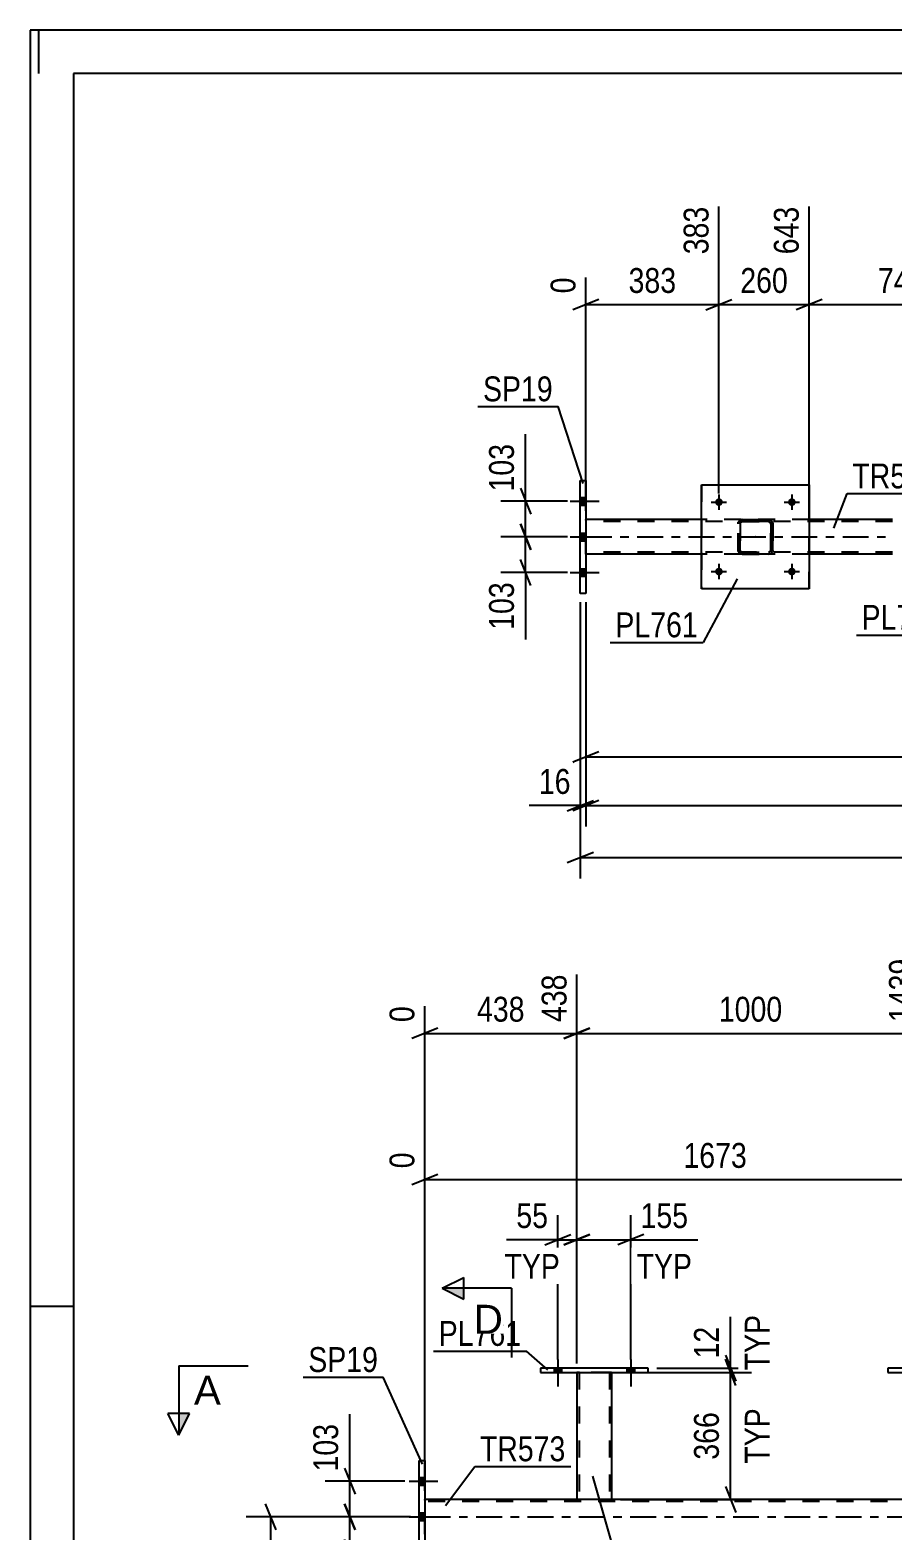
# Model space of a CAD drawing. Header units: millimetres. Extents: x 0 to 841, y 0 to 594.
# Drawn here: x 0 to 99.4, y 421.1 to 594 of the extents above; entities that cross this region are included whole.
import ezdxf

# ---------------------------------------------------------------- set-up
doc = ezdxf.new("R2010")
doc.units = ezdxf.units.MM
doc.linetypes.add('DXK_LINE_DOT2', pattern=[3.9198, 1.9599, -1.9599])
doc.linetypes.add('DXK_LINE_DOT3', pattern=[5.9187, 2.979, -0.9799, 0.9799, -0.9799])
doc.styles.add('Arial', font='ARIAL.TTF', dxfattribs={"height": 0.2})
doc.styles.add('Arial Narrow', font='ARIALN.TTF', dxfattribs={"height": 0.2})

# ---------------------------------------------------------------- blocks, each defined once
blk = doc.blocks.new('Unknown-122570569-1133')
at = {"color": 5, "linetype": 'Continuous'}
for p, q in [((841, 594), (0, 594)), ((0, 594), (0, 0)), ((1, 589), (1, 594)), ((836, 589), (5, 589)), ((5, 589), (5, 5)), ((5, 447), (0, 447))]:
    blk.add_line(p, q, dxfattribs=at)
blk = doc.blocks.new('Part-122570569-3912 - 3910')
at = {"color": 7, "linetype": 'DXK_LINE_DOT2'}
for p, q in [((81.57, 537.14), (81.6, 537.33)), ((81.61, 537.33), (81.57, 537.14)), ((81.57, 534.1), (81.57, 537.14)), ((81.57, 537.14), (81.57, 537.14)), ((81.57, 534.1), (81.57, 537.14)), ((81.81, 537.14), (81.83, 537.24)), ((81.82, 537.24), (81.81, 537.14)), ((81.81, 534.1), (81.81, 537.14)), ((81.81, 537.14), (81.81, 537.14)), ((81.81, 537.14), (81.81, 534.1)), ((81.88, 537.31), (81.82, 537.24)), ((81.83, 537.24), (81.88, 537.31)), ((81.86, 537.59), (82.05, 537.62)), ((82.05, 537.62), (81.87, 537.59)), ((81.88, 537.31), (81.96, 537.37)), ((81.95, 537.37), (81.88, 537.31)), ((82.05, 537.38), (81.95, 537.37)), ((81.96, 537.37), (82.05, 537.38)), ((82.05, 537.62), (85.09, 537.62)), ((82.05, 537.62), (82.05, 537.62)), ((82.05, 537.62), (85.09, 537.62)), ((82.05, 537.38), (85.09, 537.38)), ((82.05, 537.38), (82.05, 537.38)), ((85.09, 537.38), (82.05, 537.38)), ((85.09, 537.62), (85.09, 537.62)), ((85.09, 537.62), (85.27, 537.59)), ((85.27, 537.59), (85.09, 537.62)), ((85.09, 537.38), (85.09, 537.38)), ((85.09, 537.38), (85.18, 537.37)), ((85.18, 537.37), (85.09, 537.38)), ((85.18, 537.37), (85.18, 537.37)), ((85.18, 537.37), (85.26, 537.31)), ((85.26, 537.31), (85.18, 537.37)), ((85.26, 537.31), (85.31, 537.24)), ((85.31, 537.24), (85.26, 537.31)), ((85.31, 537.24), (85.33, 537.14)), ((85.33, 537.14), (85.31, 537.24)), ((85.33, 534.1), (85.33, 537.14)), ((85.33, 537.14), (85.33, 537.14)), ((85.33, 537.14), (85.33, 534.1)), ((85.53, 537.33), (85.57, 537.14)), ((85.57, 537.14), (85.53, 537.33)), ((85.57, 534.1), (85.57, 537.14)), ((85.57, 537.14), (85.57, 537.14)), ((85.57, 537.14), (85.57, 534.1)), ((81.57, 534.1), (81.57, 534.1)), ((81.6, 533.92), (81.57, 534.1)), ((81.57, 534.1), (81.61, 533.92)), ((81.81, 534.1), (81.81, 534.1)), ((81.83, 534.01), (81.81, 534.1)), ((81.81, 534.1), (81.82, 534.01)), ((81.82, 534.01), (81.88, 533.93)), ((81.88, 533.93), (81.83, 534.01)), ((81.86, 533.66), (81.87, 533.66)), ((82.05, 533.62), (81.86, 533.66)), ((81.87, 533.66), (82.05, 533.62)), ((81.96, 533.88), (81.88, 533.93)), ((81.88, 533.93), (81.95, 533.88)), ((81.95, 533.88), (82.05, 533.86)), ((82.05, 533.86), (81.96, 533.88)), ((82.05, 533.86), (85.09, 533.86)), ((82.05, 533.86), (82.05, 533.86)), ((82.05, 533.86), (85.09, 533.86)), ((82.05, 533.62), (85.09, 533.62)), ((82.05, 533.62), (82.05, 533.62)), ((82.05, 533.62), (85.09, 533.62)), ((85.18, 533.88), (85.09, 533.86)), ((85.09, 533.86), (85.18, 533.88)), ((85.09, 533.86), (85.09, 533.86)), ((85.27, 533.66), (85.09, 533.62)), ((85.09, 533.62), (85.27, 533.66)), ((85.09, 533.62), (85.09, 533.62)), ((85.26, 533.93), (85.18, 533.88)), ((85.18, 533.88), (85.26, 533.93)), ((85.31, 534.01), (85.26, 533.93)), ((85.26, 533.93), (85.31, 534.01)), ((85.33, 534.1), (85.31, 534.01)), ((85.31, 534.01), (85.33, 534.1)), ((85.33, 534.1), (85.33, 534.1)), ((85.57, 534.1), (85.53, 533.92)), ((85.53, 533.92), (85.57, 534.1)), ((85.57, 534.1), (85.57, 534.1))]:
    blk.add_line(p, q, dxfattribs=at)
at = {"color": 7, "linetype": 'DXK_LINE_DOT3'}
blk.add_line((83.57, 535.62), (83.56, 535.63), dxfattribs=at)
at = {"color": 7, "linetype": 'DXK_LINE_DOT2'}
for centre, start, end in [((82.05, 537.14), 112.5, 157.5), ((82.05, 537.14), 112.5, 157.5), ((85.09, 537.14), 22.5, 67.5), ((85.09, 537.14), 22.5, 67.5), ((82.05, 534.1), 202.5, 247.5), ((82.05, 534.1), 202.5, 247.5), ((85.09, 534.1), 292.5, 337.5), ((85.09, 534.1), 292.5, 337.5)]:
    blk.add_arc(centre, 0.48, start, end, dxfattribs=at)
blk = doc.blocks.new('Part-122570569-4019 - 3910')
at = {"color": 2, "linetype": 'Continuous'}
for p, q in [((77.37, 529.62), (77.37, 541.62)), ((77.37, 541.62), (77.37, 541.62)), ((77.37, 541.62), (89.77, 541.62)), ((89.77, 541.62), (89.77, 529.62)), ((77.37, 529.62), (77.37, 529.62)), ((89.77, 529.62), (77.37, 529.62))]:
    blk.add_line(p, q, dxfattribs=at)
at = {"color": 7, "linetype": 'DXK_LINE_DOT2'}
for p, q in [((77.37, 541.62), (77.37, 529.62)), ((77.37, 541.62), (77.37, 541.62)), ((89.77, 529.62), (89.77, 541.62)), ((77.37, 529.62), (77.37, 529.62))]:
    blk.add_line(p, q, dxfattribs=at)
blk = doc.blocks.new('Bolt-122570569-4092 - 3910')
at = {"linetype": 'Continuous'}
for points in [[(78.93, 539.62), (78.94, 539.72), (78.97, 539.8), (79.01, 539.88), (79.08, 539.95), (79.15, 540.01), (79.23, 540.04), (79.32, 540.06), (79.42, 540.06), (79.51, 540.04), (79.59, 540.01), (79.67, 539.95), (79.73, 539.88), (79.77, 539.8), (79.8, 539.72), (79.81, 539.62), (79.8, 539.53), (79.77, 539.45), (79.73, 539.37), (79.67, 539.3), (79.59, 539.24), (79.51, 539.21), (79.42, 539.19), (79.32, 539.19), (79.23, 539.21), (79.15, 539.24), (79.08, 539.3), (79.01, 539.37), (78.97, 539.45), (78.94, 539.53)], [(87.33, 539.62), (87.34, 539.72), (87.37, 539.8), (87.41, 539.88), (87.48, 539.95), (87.55, 540.01), (87.63, 540.04), (87.72, 540.06), (87.82, 540.06), (87.91, 540.04), (87.99, 540.01), (88.07, 539.95), (88.13, 539.88), (88.17, 539.8), (88.2, 539.72), (88.21, 539.62), (88.2, 539.53), (88.17, 539.45), (88.13, 539.37), (88.07, 539.3), (87.99, 539.24), (87.91, 539.21), (87.82, 539.19), (87.72, 539.19), (87.63, 539.21), (87.55, 539.24), (87.48, 539.3), (87.41, 539.37), (87.37, 539.45), (87.34, 539.53)]]:
    blk.add_hatch(color=1, dxfattribs=at).paths.add_polyline_path(points)
at = {"color": 1, "linetype": 'Continuous'}
for p, q in [((78.49, 539.62), (80.25, 539.62)), ((79.37, 540.5), (79.37, 538.74)), ((86.89, 539.62), (88.65, 539.62)), ((87.77, 540.5), (87.77, 538.74))]:
    blk.add_line(p, q, dxfattribs=at)
blk = doc.blocks.new('Bolt-122570569-4093 - 3910')
at = {"linetype": 'Continuous'}
for points in [[(78.93, 531.62), (78.94, 531.72), (78.97, 531.8), (79.01, 531.88), (79.08, 531.95), (79.15, 532.01), (79.23, 532.04), (79.32, 532.06), (79.42, 532.06), (79.51, 532.04), (79.59, 532.01), (79.67, 531.95), (79.73, 531.88), (79.77, 531.8), (79.8, 531.72), (79.81, 531.62), (79.8, 531.53), (79.77, 531.45), (79.73, 531.37), (79.67, 531.3), (79.59, 531.24), (79.51, 531.21), (79.42, 531.19), (79.32, 531.19), (79.23, 531.21), (79.15, 531.24), (79.08, 531.3), (79.01, 531.37), (78.97, 531.45), (78.94, 531.53)], [(87.33, 531.62), (87.34, 531.72), (87.37, 531.8), (87.41, 531.88), (87.48, 531.95), (87.55, 532.01), (87.63, 532.04), (87.72, 532.06), (87.82, 532.06), (87.91, 532.04), (87.99, 532.01), (88.07, 531.95), (88.13, 531.88), (88.17, 531.8), (88.2, 531.72), (88.21, 531.62), (88.2, 531.53), (88.17, 531.45), (88.13, 531.37), (88.07, 531.3), (87.99, 531.24), (87.91, 531.21), (87.82, 531.19), (87.72, 531.19), (87.63, 531.21), (87.55, 531.24), (87.48, 531.3), (87.41, 531.37), (87.37, 531.45), (87.34, 531.53)]]:
    blk.add_hatch(color=1, dxfattribs=at).paths.add_polyline_path(points)
at = {"color": 1, "linetype": 'Continuous'}
for p, q in [((79.37, 532.5), (79.37, 530.74)), ((87.77, 532.5), (87.77, 530.74)), ((78.49, 531.62), (80.25, 531.62)), ((86.89, 531.62), (88.65, 531.62))]:
    blk.add_line(p, q, dxfattribs=at)
blk = doc.blocks.new('Bolt-122570569-4120 - 3910')
at = {"linetype": 'Continuous'}
for points in [[(64.04, 539.28), (64.04, 540.16), (63.4, 540.16), (63.4, 539.28)], [(64.04, 539.28), (64.04, 540.16), (63.4, 540.16), (63.4, 539.28)], [(64.04, 539.28), (64.04, 540.16), (63.4, 540.16), (63.4, 539.28)], [(64.04, 535.18), (64.04, 536.06), (63.4, 536.06), (63.4, 535.18)], [(64.04, 535.18), (64.04, 536.06), (63.4, 536.06), (63.4, 535.18)], [(64.04, 531.08), (64.04, 531.96), (63.4, 531.96), (63.4, 531.08)], [(64.04, 531.08), (64.04, 531.96), (63.4, 531.96), (63.4, 531.08)], [(64.04, 531.08), (64.04, 531.96), (63.4, 531.96), (63.4, 531.08)]]:
    blk.add_hatch(color=1, dxfattribs=at).paths.add_polyline_path(points)
at = {"color": 1, "linetype": 'Continuous'}
for p, q in [((62.24, 539.72), (65.56, 539.72)), ((62.24, 539.72), (65.56, 539.72)), ((62.24, 539.72), (65.56, 539.72)), ((63.4, 540.16), (64.04, 540.16)), ((63.4, 540.16), (64.04, 540.16)), ((63.4, 540.16), (64.04, 540.16)), ((63.4, 539.28), (64.04, 539.28)), ((63.4, 539.28), (64.04, 539.28)), ((63.4, 539.28), (64.04, 539.28)), ((63.4, 536.06), (64.04, 536.06)), ((63.4, 536.06), (64.04, 536.06)), ((62.24, 535.62), (65.56, 535.62)), ((62.24, 535.62), (65.56, 535.62)), ((63.4, 535.18), (64.04, 535.18)), ((63.4, 535.18), (64.04, 535.18)), ((62.24, 531.52), (65.56, 531.52)), ((62.24, 531.52), (65.56, 531.52)), ((62.24, 531.52), (65.56, 531.52)), ((63.4, 531.96), (64.04, 531.96)), ((63.4, 531.96), (64.04, 531.96)), ((63.4, 531.96), (64.04, 531.96)), ((63.4, 531.08), (64.04, 531.08)), ((63.4, 531.08), (64.04, 531.08)), ((63.4, 531.08), (64.04, 531.08))]:
    blk.add_line(p, q, dxfattribs=at)
blk = doc.blocks.new('Part-122570569-4149 - 3910')
at = {"color": 2, "linetype": 'Continuous'}
for p, q in [((63.4, 542.12), (64.04, 542.12)), ((63.4, 529.12), (63.4, 542.12)), ((64.04, 542.12), (64.04, 529.12)), ((64.04, 529.12), (63.4, 529.12))]:
    blk.add_line(p, q, dxfattribs=at)
blk = doc.blocks.new('Part-122570569-4181 - 3910')
at = {"color": 2, "linetype": 'Continuous'}
for p, q in [((77.37, 537.62), (64.04, 537.62)), ((99.37, 537.62), (89.77, 537.62)), ((77.37, 533.62), (64.04, 533.62)), ((99.37, 533.62), (89.77, 533.62))]:
    blk.add_line(p, q, dxfattribs=at)
at = {"color": 7, "linetype": 'DXK_LINE_DOT2'}
for p, q in [((64.04, 533.62), (64.04, 537.62)), ((99.37, 537.38), (64.04, 537.38)), ((89.77, 537.62), (77.37, 537.62)), ((99.37, 533.86), (64.04, 533.86)), ((89.77, 533.62), (77.37, 533.62))]:
    blk.add_line(p, q, dxfattribs=at)
at = {"color": 7, "linetype": 'DXK_LINE_DOT3'}
blk.add_line((64.04, 535.62), (99.37, 535.62), dxfattribs=at)
blk = doc.blocks.new('Part-122570569-5201 - 5143')
at = {"color": 2, "linetype": 'Continuous'}
for p, q in [((63.01, 424.76), (45.48, 424.76)), ((103.01, 424.76), (67.01, 424.76))]:
    blk.add_line(p, q, dxfattribs=at)
at = {"color": 7, "linetype": 'DXK_LINE_DOT2'}
for p, q in [((45.48, 420.76), (45.48, 424.76)), ((745.55, 424.52), (45.48, 424.52)), ((67.01, 424.76), (63.01, 424.76))]:
    blk.add_line(p, q, dxfattribs=at)
at = {"color": 7, "linetype": 'DXK_LINE_DOT3'}
blk.add_line((45.48, 422.76), (745.55, 422.76), dxfattribs=at)
blk = doc.blocks.new('Bolt-122570569-5406 - 5143')
at = {"linetype": 'Continuous'}
for points in [[(45.48, 426.42), (45.48, 427.3), (44.84, 427.3), (44.84, 426.42)], [(45.48, 426.42), (45.48, 427.3), (44.84, 427.3), (44.84, 426.42)], [(45.48, 426.42), (45.48, 427.3), (44.84, 427.3), (44.84, 426.42)], [(45.48, 422.32), (45.48, 423.2), (44.84, 423.2), (44.84, 422.32)], [(45.48, 422.32), (45.48, 423.2), (44.84, 423.2), (44.84, 422.32)], [(45.48, 418.22), (45.48, 419.1), (44.84, 419.1), (44.84, 418.22)], [(45.48, 418.22), (45.48, 419.1), (44.84, 419.1), (44.84, 418.22)], [(45.48, 418.22), (45.48, 419.1), (44.84, 419.1), (44.84, 418.22)]]:
    blk.add_hatch(color=1, dxfattribs=at).paths.add_polyline_path(points)
at = {"color": 1, "linetype": 'Continuous'}
for p, q in [((44.84, 427.3), (45.48, 427.3)), ((44.84, 427.3), (45.48, 427.3)), ((44.84, 427.3), (45.48, 427.3)), ((43.68, 426.86), (47, 426.86)), ((43.68, 426.86), (47, 426.86)), ((43.68, 426.86), (47, 426.86)), ((44.84, 426.42), (45.48, 426.42)), ((44.84, 426.42), (45.48, 426.42)), ((44.84, 426.42), (45.48, 426.42)), ((43.68, 422.76), (47, 422.76)), ((43.68, 422.76), (47, 422.76)), ((44.84, 423.2), (45.48, 423.2)), ((44.84, 423.2), (45.48, 423.2)), ((44.84, 422.32), (45.48, 422.32)), ((44.84, 422.32), (45.48, 422.32)), ((43.68, 418.66), (47, 418.66)), ((43.68, 418.66), (47, 418.66)), ((43.68, 418.66), (47, 418.66)), ((44.84, 419.1), (45.48, 419.1)), ((44.84, 419.1), (45.48, 419.1)), ((44.84, 419.1), (45.48, 419.1)), ((44.84, 418.22), (45.48, 418.22)), ((44.84, 418.22), (45.48, 418.22)), ((44.84, 418.22), (45.48, 418.22))]:
    blk.add_line(p, q, dxfattribs=at)
blk = doc.blocks.new('Bolt-122570569-5421 - 5143')
at = {"linetype": 'Continuous'}
for points in [[(60.37, 439.4), (61.25, 439.4), (61.25, 439.88), (60.37, 439.88)], [(68.77, 439.39), (69.65, 439.39), (69.65, 439.87), (68.77, 439.87)]]:
    blk.add_hatch(color=1, dxfattribs=at).paths.add_polyline_path(points)
at = {"color": 1, "linetype": 'Continuous'}
for p, q in [((60.81, 440.88), (60.81, 437.76)), ((69.21, 440.87), (69.21, 437.75)), ((60.37, 439.88), (60.37, 439.4)), ((61.25, 439.88), (61.25, 439.4)), ((68.77, 439.87), (68.77, 439.39)), ((69.65, 439.87), (69.65, 439.39))]:
    blk.add_line(p, q, dxfattribs=at)
blk = doc.blocks.new('Part-122570569-5512 - 5143')
at = {"color": 2, "linetype": 'Continuous'}
for p, q in [((63.01, 439.4), (63.01, 424.76)), ((67.01, 439.4), (67.01, 424.76)), ((63.04, 424.76), (63.01, 424.76)), ((63.15, 424.76), (63.04, 424.76)), ((63.3, 424.76), (63.15, 424.76)), ((66.71, 424.76), (63.3, 424.76)), ((66.87, 424.76), (66.71, 424.76)), ((66.97, 424.76), (66.87, 424.76)), ((67.01, 424.76), (66.97, 424.76))]:
    blk.add_line(p, q, dxfattribs=at)
at = {"color": 7, "linetype": 'DXK_LINE_DOT2'}
for p, q in [((63.01, 439.4), (63.01, 439.4)), ((63.01, 439.4), (63.01, 439.4)), ((63.01, 439.4), (63.01, 439.4)), ((63.05, 439.4), (63.01, 439.4)), ((63.01, 439.4), (63.05, 439.4)), ((63.15, 439.4), (63.05, 439.4)), ((63.05, 439.4), (63.15, 439.4)), ((63.31, 439.4), (63.15, 439.4)), ((63.15, 439.4), (63.31, 439.4)), ((63.25, 439.4), (63.25, 439.4)), ((63.25, 439.4), (63.25, 424.76)), ((63.27, 439.4), (63.25, 439.4)), ((63.25, 439.4), (63.27, 439.4)), ((63.32, 439.4), (63.27, 439.4)), ((63.27, 439.4), (63.32, 439.4)), ((66.71, 439.4), (63.31, 439.4)), ((66.71, 439.4), (63.31, 439.4)), ((66.62, 439.4), (63.32, 439.4)), ((63.32, 439.4), (63.4, 439.4)), ((66.7, 439.4), (63.4, 439.4)), ((66.7, 439.4), (66.62, 439.4)), ((66.75, 439.4), (66.7, 439.4)), ((66.7, 439.4), (66.75, 439.4)), ((66.71, 439.4), (66.87, 439.4)), ((66.87, 439.4), (66.71, 439.4)), ((66.77, 439.4), (66.75, 439.4)), ((66.75, 439.4), (66.77, 439.4)), ((66.77, 439.4), (66.77, 439.4)), ((66.77, 439.4), (66.77, 424.76)), ((66.87, 439.4), (66.97, 439.4)), ((66.97, 439.4), (66.87, 439.4)), ((66.97, 439.4), (67.01, 439.4)), ((67.01, 439.4), (66.97, 439.4)), ((67.01, 439.4), (67.01, 439.4)), ((67.01, 439.4), (67.01, 439.4)), ((67.01, 439.4), (67.01, 439.4)), ((63.01, 424.76), (63.04, 424.76)), ((63.04, 424.76), (63.15, 424.76)), ((63.15, 424.76), (63.3, 424.76)), ((63.26, 424.76), (63.25, 424.76)), ((63.25, 424.76), (63.26, 424.76)), ((63.32, 424.76), (63.26, 424.76)), ((63.26, 424.76), (63.3, 424.76)), ((66.71, 424.76), (63.3, 424.76)), ((63.3, 424.76), (63.32, 424.76)), ((66.62, 424.76), (63.32, 424.76)), ((63.32, 424.76), (63.39, 424.76)), ((66.7, 424.76), (63.39, 424.76)), ((66.7, 424.76), (66.62, 424.76)), ((66.75, 424.76), (66.7, 424.76)), ((66.7, 424.76), (66.75, 424.76)), ((66.71, 424.76), (66.87, 424.76)), ((66.77, 424.76), (66.75, 424.76)), ((66.75, 424.76), (66.77, 424.76)), ((66.87, 424.76), (66.97, 424.76)), ((66.97, 424.76), (67.01, 424.76))]:
    blk.add_line(p, q, dxfattribs=at)
blk = doc.blocks.new('Part-122570569-5517 - 5143')
at = {"color": 2, "linetype": 'Continuous'}
for p, q in [((58.81, 439.88), (58.81, 439.4)), ((71.21, 439.87), (58.81, 439.88)), ((58.81, 439.4), (71.21, 439.39)), ((71.21, 439.39), (71.21, 439.87))]:
    blk.add_line(p, q, dxfattribs=at)
blk = doc.blocks.new('Part-122570569-5574 - 5143')
at = {"color": 2, "linetype": 'Continuous'}
for p, q in [((44.84, 416.26), (44.84, 429.26)), ((44.84, 429.26), (45.48, 429.26)), ((45.48, 429.26), (45.48, 416.26)), ((45.48, 416.26), (44.84, 416.26))]:
    blk.add_line(p, q, dxfattribs=at)
blk = doc.blocks.new('Bolt-122570569-5636 - 5143')
at = {"linetype": 'Continuous'}
for points in [[(60.37, 439.4), (61.25, 439.4), (61.25, 439.88), (60.37, 439.88)], [(68.77, 439.39), (69.65, 439.39), (69.65, 439.87), (68.77, 439.87)]]:
    blk.add_hatch(color=1, dxfattribs=at).paths.add_polyline_path(points)
at = {"color": 1, "linetype": 'Continuous'}
for p, q in [((60.81, 440.88), (60.81, 437.76)), ((69.21, 440.87), (69.21, 437.75)), ((60.37, 439.88), (60.37, 439.4)), ((61.25, 439.88), (61.25, 439.4)), ((68.77, 439.87), (68.77, 439.39)), ((69.65, 439.87), (69.65, 439.39))]:
    blk.add_line(p, q, dxfattribs=at)
blk = doc.blocks.new('Part-122570569-5666 - 5143')
at = {"color": 2, "linetype": 'Continuous'}
for p, q in [((98.82, 439.88), (98.82, 439.4)), ((111.22, 439.87), (98.82, 439.88)), ((98.82, 439.4), (111.22, 439.39)), ((111.22, 439.39), (111.22, 439.87))]:
    blk.add_line(p, q, dxfattribs=at)
blk = doc.blocks.new('StraightDimension-122570569-16871 - 3910')
at = {"color": 7, "linetype": 'Continuous'}
for p, q in [((79.37, 540.62), (79.37, 573.66)), ((64.04, 538.62), (64.04, 565.5)), ((65.54, 562.97), (62.54, 561.77)), ((64.04, 562.37), (79.37, 562.37)), ((77.87, 561.77), (80.87, 562.97))]:
    blk.add_line(p, q, dxfattribs=at)
at = {"color": 0}
blk.add_wipeout([(75.05, 563.12), (75.05, 567.32), (68.36, 567.32), (68.36, 563.12)], dxfattribs=at)
at = {"color": 0, "linetype": 'Continuous'}
blk.add_wipeout([(63.44, 566.1), (59.24, 566.1), (59.24, 563.07), (63.44, 563.07)], dxfattribs=at)
at = {"color": 3, "linetype": 'Continuous', "style": 'Arial Narrow'}
blk.add_text('0', height=2.86, rotation=90.0002, dxfattribs=at).set_placement((62.84, 563.67))
at = {"color": 3, "style": 'Arial Narrow'}
blk.add_text('383', height=2.863, dxfattribs=at).set_placement((68.96, 563.72))
at = {"color": 0, "linetype": 'Continuous'}
blk.add_wipeout([(78.77, 574.26), (74.57, 574.26), (74.57, 567.57), (78.77, 567.57)], dxfattribs=at)
at = {"color": 3, "linetype": 'Continuous', "style": 'Arial Narrow'}
blk.add_text('383', height=2.863, rotation=90.0002, dxfattribs=at).set_placement((78.17, 568.17))
blk = doc.blocks.new('StraightDimension-122570569-4570 - 3910')
at = {"color": 7, "linetype": 'Continuous'}
for p, q in [((63.4, 528.12), (63.4, 496.28)), ((64.9, 499.28), (61.9, 498.08)), ((63.4, 498.68), (756.44, 498.68))]:
    blk.add_line(p, q, dxfattribs=at)
blk = doc.blocks.new('StraightDimension-122570569-16869 - 3910')
at = {"color": 7, "linetype": 'Continuous'}
for p, q in [((89.76, 538.62), (89.76, 573.66)), ((111.07, 540.62), (111.07, 570.99)), ((91.26, 562.97), (88.26, 561.77)), ((89.76, 562.37), (111.07, 562.37)), ((109.57, 561.77), (112.57, 562.97))]:
    blk.add_line(p, q, dxfattribs=at)
at = {"color": 0, "linetype": 'Continuous'}
blk.add_wipeout([(110.47, 571.59), (106.27, 571.59), (106.27, 563.07), (110.47, 563.07)], dxfattribs=at)
at = {"color": 0}
blk.add_wipeout([(103.76, 563.12), (103.76, 567.32), (97.08, 567.32), (97.08, 563.12)], dxfattribs=at)
at = {"color": 3, "linetype": 'Continuous', "style": 'Arial Narrow'}
blk.add_text('1384', height=2.863, rotation=90.0002, dxfattribs=at).set_placement((109.87, 563.67))
at = {"color": 3, "style": 'Arial Narrow'}
blk.add_text('740', height=2.863, dxfattribs=at).set_placement((97.68, 563.72))
blk = doc.blocks.new('StraightDimension-122570569-4612 - 3910')
at = {"color": 7, "linetype": 'Continuous'}
for p, q in [((56.5, 541.22), (57.7, 538.22)), ((61.94, 539.72), (54.25, 539.72)), ((57.1, 535.62), (57.1, 539.72)), ((57.7, 534.12), (56.5, 537.12)), ((61.94, 535.62), (54.25, 535.62))]:
    blk.add_line(p, q, dxfattribs=at)
at = {"color": 0}
blk.add_wipeout([(56.35, 546.93), (52.15, 546.93), (52.15, 540.25), (56.35, 540.25)], dxfattribs=at)
at = {"color": 7, "linetype": 'Continuous'}
blk.add_line((57.1, 539.72), (57.1, 547.46), dxfattribs=at)
blk.add_line((57.1, 539.72), (57.1, 547.46), dxfattribs=at)
at = {"color": 3, "style": 'Arial Narrow'}
blk.add_text('103', height=2.863, rotation=90.0002, dxfattribs=at).set_placement((55.75, 540.85))
blk = doc.blocks.new('StraightDimension-122570569-4622 - 3910')
at = {"color": 7, "linetype": 'Continuous'}
for p, q in [((56.5, 537.12), (57.7, 534.12)), ((61.94, 535.62), (54.25, 535.62)), ((57.1, 531.52), (57.1, 535.62)), ((57.7, 530.02), (56.5, 533.02)), ((61.94, 531.52), (54.25, 531.52))]:
    blk.add_line(p, q, dxfattribs=at)
at = {"color": 0}
blk.add_wipeout([(56.35, 531), (52.15, 531), (52.15, 524.32), (56.35, 524.32)], dxfattribs=at)
at = {"color": 7, "linetype": 'Continuous'}
blk.add_line((57.1, 531.52), (57.1, 523.79), dxfattribs=at)
blk.add_line((57.1, 531.52), (57.1, 523.79), dxfattribs=at)
at = {"color": 3, "style": 'Arial Narrow'}
blk.add_text('103', height=2.863, rotation=90.0002, dxfattribs=at).set_placement((55.75, 524.92))
blk = doc.blocks.new('StraightDimension-122570569-9628 - 3910')
at = {"color": 7, "linetype": 'Continuous'}
for p, q in [((64.04, 528.12), (64.04, 502.27)), ((65.54, 505.27), (62.54, 504.07)), ((64.04, 504.67), (755.8, 504.67))]:
    blk.add_line(p, q, dxfattribs=at)
blk = doc.blocks.new('StraightDimension-122570569-9629 - 3910')
at = {"color": 7, "linetype": 'Continuous'}
for p, q in [((63.4, 528.12), (63.4, 502.27)), ((64.04, 528.12), (64.04, 502.27)), ((61.9, 504.07), (64.9, 505.27)), ((65.54, 505.27), (62.54, 504.07)), ((63.4, 504.67), (64.04, 504.67))]:
    blk.add_line(p, q, dxfattribs=at)
at = {"color": 0}
blk.add_wipeout([(62.87, 505.42), (62.87, 509.62), (58.02, 509.62), (58.02, 505.42)], dxfattribs=at)
at = {"color": 7, "linetype": 'Continuous'}
blk.add_line((63.4, 504.67), (57.49, 504.67), dxfattribs=at)
blk.add_line((63.4, 504.67), (57.49, 504.67), dxfattribs=at)
at = {"color": 3, "style": 'Arial Narrow'}
blk.add_text('16', height=2.863, dxfattribs=at).set_placement((58.62, 506.02))
blk = doc.blocks.new('StraightDimension-122570569-16870 - 3910')
at = {"color": 7, "linetype": 'Continuous'}
for p, q in [((79.37, 540.62), (79.37, 573.66)), ((89.76, 538.62), (89.76, 573.66)), ((77.87, 561.77), (80.87, 562.97)), ((79.37, 562.37), (89.76, 562.37)), ((91.26, 562.97), (88.26, 561.77))]:
    blk.add_line(p, q, dxfattribs=at)
at = {"color": 0}
blk.add_wipeout([(87.91, 563.12), (87.91, 567.32), (81.23, 567.32), (81.23, 563.12)], dxfattribs=at)
at = {"color": 3, "style": 'Arial Narrow'}
blk.add_text('260', height=2.863, dxfattribs=at).set_placement((81.83, 563.72))
at = {"color": 0, "linetype": 'Continuous'}
blk.add_wipeout([(89.16, 574.26), (84.96, 574.26), (84.96, 567.57), (89.16, 567.57)], dxfattribs=at)
at = {"color": 3, "linetype": 'Continuous', "style": 'Arial Narrow'}
blk.add_text('643', height=2.863, rotation=90.0002, dxfattribs=at).set_placement((88.56, 568.17))
blk = doc.blocks.new('StraightDimension-122570569-17254 - 3910')
at = {"color": 7, "linetype": 'Continuous'}
for p, q in [((64.04, 528.12), (64.04, 507.88)), ((65.54, 510.88), (62.54, 509.68)), ((64.04, 510.28), (635.73, 510.28))]:
    blk.add_line(p, q, dxfattribs=at)
blk = doc.blocks.new('StraightDimension-122570569-6917 - 5143')
at = {"color": 7, "linetype": 'Continuous'}
for p, q in [((28.34, 421.26), (27.14, 424.26)), ((43.84, 422.76), (24.89, 422.76)), ((27.74, 296.76), (27.74, 422.76)), ((27.14, 298.26), (28.34, 295.26)), ((90.34, 296.76), (24.89, 296.76))]:
    blk.add_line(p, q, dxfattribs=at)
at = {"color": 0}
blk.add_wipeout([(26.99, 364.01), (22.79, 364.01), (22.79, 355.5), (26.99, 355.5)], dxfattribs=at)
at = {"color": 3, "style": 'Arial Narrow'}
blk.add_text('3150', height=2.863, rotation=90.0002, dxfattribs=at).set_placement((26.39, 356.1))
blk = doc.blocks.new('StraightDimension-122570569-17861 - 5143')
at = {"color": 7, "linetype": 'Continuous'}
for p, q in [((63.01, 440.4), (63.01, 485.22)), ((45.48, 425.76), (45.48, 481.56)), ((46.98, 479.04), (43.98, 477.84)), ((61.51, 477.84), (64.51, 479.04)), ((45.48, 478.44), (63.01, 478.44))]:
    blk.add_line(p, q, dxfattribs=at)
at = {"color": 0}
blk.add_wipeout([(57.59, 479.19), (57.59, 483.39), (50.9, 483.39), (50.9, 479.19)], dxfattribs=at)
at = {"color": 0, "linetype": 'Continuous'}
blk.add_wipeout([(44.88, 482.16), (40.68, 482.16), (40.68, 479.14), (44.88, 479.14)], dxfattribs=at)
at = {"color": 3, "style": 'Arial Narrow'}
blk.add_text('438', height=2.863, dxfattribs=at).set_placement((51.5, 479.79))
at = {"color": 3, "linetype": 'Continuous', "style": 'Arial Narrow'}
blk.add_text('0', height=2.86, rotation=90.0002, dxfattribs=at).set_placement((44.28, 479.74))
at = {"color": 0, "linetype": 'Continuous'}
blk.add_wipeout([(62.41, 485.82), (58.21, 485.82), (58.21, 479.14), (62.41, 479.14)], dxfattribs=at)
at = {"color": 3, "linetype": 'Continuous', "style": 'Arial Narrow'}
blk.add_text('438', height=2.863, rotation=90.0002, dxfattribs=at).set_placement((61.81, 479.74))
blk = doc.blocks.new('StraightDimension-122570569-17860 - 5143')
at = {"color": 7, "linetype": 'Continuous'}
for p, q in [((103.02, 439), (103.02, 487.05)), ((63.01, 440.4), (63.01, 485.22)), ((64.51, 479.04), (61.51, 477.84)), ((101.52, 477.84), (104.52, 479.04)), ((63.01, 478.44), (103.02, 478.44))]:
    blk.add_line(p, q, dxfattribs=at)
at = {"color": 0, "linetype": 'Continuous'}
blk.add_wipeout([(102.42, 487.65), (98.22, 487.65), (98.22, 479.14), (102.42, 479.14)], dxfattribs=at)
at = {"color": 0}
blk.add_wipeout([(87.27, 479.19), (87.27, 483.39), (78.76, 483.39), (78.76, 479.19)], dxfattribs=at)
at = {"color": 3, "linetype": 'Continuous', "style": 'Arial Narrow'}
blk.add_text('1439', height=2.863, rotation=90.0002, dxfattribs=at).set_placement((101.82, 479.74))
at = {"color": 3, "style": 'Arial Narrow'}
blk.add_text('1000', height=2.863, dxfattribs=at).set_placement((79.36, 479.79))
blk = doc.blocks.new('StraightDimension-122570569-6668 - 5143')
at = {"color": 7, "linetype": 'Continuous'}
for p, q in [((36.25, 424.26), (37.45, 421.26)), ((43.17, 422.76), (34, 422.76)), ((36.85, 418.66), (36.85, 422.76)), ((37.45, 417.16), (36.25, 420.16)), ((43.17, 418.66), (34, 418.66))]:
    blk.add_line(p, q, dxfattribs=at)
at = {"color": 0}
blk.add_wipeout([(36.1, 418.13), (31.9, 418.13), (31.9, 411.45), (36.1, 411.45)], dxfattribs=at)
at = {"color": 7, "linetype": 'Continuous'}
blk.add_line((36.85, 418.66), (36.85, 410.92), dxfattribs=at)
blk.add_line((36.85, 418.66), (36.85, 410.92), dxfattribs=at)
at = {"color": 3, "style": 'Arial Narrow'}
blk.add_text('103', height=2.863, rotation=90.0002, dxfattribs=at).set_placement((35.5, 412.05))
blk = doc.blocks.new('StraightDimension-122570569-6222 - 5143')
at = {"color": 7, "linetype": 'Continuous'}
for p, q in [((63.01, 440.4), (63.01, 457.52)), ((69.21, 440.87), (69.21, 457.52)), ((61.51, 454.07), (64.51, 455.27)), ((63.01, 454.67), (69.21, 454.67)), ((70.71, 455.27), (67.71, 454.07))]:
    blk.add_line(p, q, dxfattribs=at)
at = {"color": 0}
blk.add_wipeout([(76.42, 455.42), (76.42, 459.62), (69.74, 459.62), (69.74, 455.42)], dxfattribs=at)
at = {"color": 0, "linetype": 'Continuous'}
blk.add_wipeout([(76.87, 449.57), (76.87, 453.77), (69.28, 453.77), (69.28, 449.57)], dxfattribs=at)
at = {"color": 7, "linetype": 'Continuous'}
blk.add_line((69.21, 454.67), (76.95, 454.67), dxfattribs=at)
blk.add_line((69.21, 454.67), (76.95, 454.67), dxfattribs=at)
at = {"color": 3, "style": 'Arial Narrow'}
blk.add_text('155', height=2.863, dxfattribs=at).set_placement((70.34, 456.02))
at = {"color": 3, "linetype": 'Continuous', "style": 'Arial Narrow'}
blk.add_text('TYP', height=2.863, dxfattribs=at).set_placement((69.88, 450.17))
blk = doc.blocks.new('StraightDimension-122570569-6238 - 5143')
at = {"color": 7, "linetype": 'Continuous'}
for p, q in [((60.81, 440.88), (60.81, 457.52)), ((63.01, 440.4), (63.01, 457.52)), ((59.31, 454.07), (62.31, 455.27)), ((60.81, 454.67), (63.01, 454.67)), ((64.51, 455.27), (61.51, 454.07))]:
    blk.add_line(p, q, dxfattribs=at)
at = {"color": 0}
blk.add_wipeout([(60.29, 455.42), (60.29, 459.62), (55.43, 459.62), (55.43, 455.42)], dxfattribs=at)
at = {"color": 0, "linetype": 'Continuous'}
blk.add_wipeout([(61.65, 449.57), (61.65, 453.77), (54.06, 453.77), (54.06, 449.57)], dxfattribs=at)
at = {"color": 7, "linetype": 'Continuous'}
blk.add_line((60.81, 454.67), (54.9, 454.67), dxfattribs=at)
blk.add_line((60.81, 454.67), (54.9, 454.67), dxfattribs=at)
at = {"color": 3, "style": 'Arial Narrow'}
blk.add_text('55', height=2.863, dxfattribs=at).set_placement((56.03, 456.02))
at = {"color": 3, "linetype": 'Continuous', "style": 'Arial Narrow'}
blk.add_text('TYP', height=2.863, dxfattribs=at).set_placement((54.66, 450.17))
blk = doc.blocks.new('StraightDimension-122570569-6603 - 5143')
at = {"color": 7, "linetype": 'Continuous'}
for p, q in [((112.4, 421.76), (112.4, 470.21)), ((45.48, 425.76), (45.48, 464.72)), ((46.98, 462.2), (43.98, 461)), ((45.48, 461.6), (112.4, 461.6)), ((110.9, 461), (113.9, 462.2))]:
    blk.add_line(p, q, dxfattribs=at)
at = {"color": 0, "linetype": 'Continuous'}
for points in [[(111.8, 470.81), (107.6, 470.81), (107.6, 462.3), (111.8, 462.3)], [(44.88, 465.32), (40.68, 465.32), (40.68, 462.3), (44.88, 462.3)]]:
    blk.add_wipeout(points, dxfattribs=at)
at = {"color": 0}
blk.add_wipeout([(83.2, 462.35), (83.2, 466.55), (74.68, 466.55), (74.68, 462.35)], dxfattribs=at)
at = {"color": 3, "linetype": 'Continuous', "style": 'Arial Narrow'}
for s, height, p in [('1673', 2.863, (111.2, 462.9)), ('0', 2.86, (44.28, 462.9))]:
    blk.add_text(s, height=height, rotation=90.0002, dxfattribs=at).set_placement(p)
at = {"color": 3, "style": 'Arial Narrow'}
blk.add_text('1673', height=2.863, dxfattribs=at).set_placement((75.28, 462.95))
blk = doc.blocks.new('StraightDimension-122570569-6678 - 5143')
at = {"color": 7, "linetype": 'Continuous'}
for p, q in [((36.25, 428.36), (37.45, 425.36)), ((43.17, 426.86), (34, 426.86)), ((36.85, 422.76), (36.85, 426.86)), ((37.45, 421.26), (36.25, 424.26)), ((43.17, 422.76), (34, 422.76))]:
    blk.add_line(p, q, dxfattribs=at)
at = {"color": 0}
blk.add_wipeout([(36.1, 434.07), (31.9, 434.07), (31.9, 427.38), (36.1, 427.38)], dxfattribs=at)
at = {"color": 7, "linetype": 'Continuous'}
blk.add_line((36.85, 426.86), (36.85, 434.59), dxfattribs=at)
blk.add_line((36.85, 426.86), (36.85, 434.59), dxfattribs=at)
at = {"color": 3, "style": 'Arial Narrow'}
blk.add_text('103', height=2.863, rotation=90.0002, dxfattribs=at).set_placement((35.5, 427.98))
blk = doc.blocks.new('StraightDimension-122570569-6851 - 5143')
at = {"color": 7, "linetype": 'Continuous'}
for p, q in [((80.11, 441.37), (81.31, 438.37)), ((81.31, 437.9), (80.11, 440.9)), ((68.01, 439.4), (83.11, 439.4)), ((72.21, 439.87), (83.11, 439.87)), ((80.71, 439.4), (80.71, 439.87))]:
    blk.add_line(p, q, dxfattribs=at)
at = {"color": 0, "linetype": 'Continuous'}
blk.add_wipeout([(85.81, 446.62), (81.61, 446.62), (81.61, 439.03), (85.81, 439.03)], dxfattribs=at)
at = {"color": 0}
blk.add_wipeout([(79.96, 445.26), (75.76, 445.26), (75.76, 440.4), (79.96, 440.4)], dxfattribs=at)
at = {"color": 7, "linetype": 'Continuous'}
blk.add_line((80.71, 439.87), (80.71, 445.78), dxfattribs=at)
blk.add_line((80.71, 439.87), (80.71, 445.78), dxfattribs=at)
at = {"color": 3, "style": 'Arial Narrow'}
blk.add_text('12', height=2.863, rotation=90.0002, dxfattribs=at).set_placement((79.36, 441))
at = {"color": 3, "linetype": 'Continuous', "style": 'Arial Narrow'}
blk.add_text('TYP', height=2.863, rotation=90.0002, dxfattribs=at).set_placement((85.21, 439.63))
blk = doc.blocks.new('StraightDimension-122570569-6859 - 5143')
at = {"color": 7, "linetype": 'Continuous'}
for p, q in [((81.31, 437.9), (80.11, 440.9)), ((68.01, 439.4), (83.11, 439.4)), ((80.71, 424.76), (80.71, 439.4)), ((80.11, 426.26), (81.31, 423.26)), ((68.01, 424.76), (83.11, 424.76))]:
    blk.add_line(p, q, dxfattribs=at)
at = {"color": 0, "linetype": 'Continuous'}
blk.add_wipeout([(85.81, 435.87), (81.61, 435.87), (81.61, 428.28), (85.81, 428.28)], dxfattribs=at)
at = {"color": 3, "linetype": 'Continuous', "style": 'Arial Narrow'}
blk.add_text('TYP', height=2.863, rotation=90.0002, dxfattribs=at).set_placement((85.21, 428.88))
at = {"color": 0}
blk.add_wipeout([(79.96, 435.42), (75.76, 435.42), (75.76, 428.74), (79.96, 428.74)], dxfattribs=at)
at = {"color": 3, "style": 'Arial Narrow'}
blk.add_text('366', height=2.863, rotation=90.0002, dxfattribs=at).set_placement((79.36, 429.34))
blk = doc.blocks.new('Mark-122570569-4015 - 3910')
at = {"color": 0}
blk.add_wipeout([(76.94, 524.06), (76.94, 527.06), (67.44, 527.06), (67.44, 524.06)], dxfattribs=at)
blk.add_wipeout([(76.94, 524.06), (76.94, 527.06), (67.44, 527.06), (67.44, 524.06)], dxfattribs=at)
at = {"color": 30, "linetype": 'Continuous'}
for p in [(81.47, 530.79), (66.84, 523.46)]:
    blk.add_line(p, (77.54, 523.46), dxfattribs=at)
at = {"color": 3, "style": 'Arial Narrow'}
blk.add_text('PL761', height=2.863, dxfattribs=at).set_placement((67.44, 524.06))
blk = doc.blocks.new('Mark-122570569-4145 - 3910')
at = {"color": 0}
blk.add_wipeout([(60.23, 551.24), (60.23, 554.24), (52.19, 554.24), (52.19, 551.24)], dxfattribs=at)
blk.add_wipeout([(60.23, 551.24), (60.23, 554.24), (52.19, 554.24), (52.19, 551.24)], dxfattribs=at)
at = {"color": 30, "linetype": 'Continuous'}
for p in [(51.59, 550.64), (63.72, 541.76)]:
    blk.add_line(p, (60.83, 550.64), dxfattribs=at)
at = {"color": 3, "style": 'Arial Narrow'}
blk.add_text('SP19', height=2.863, dxfattribs=at).set_placement((52.19, 551.24))
blk = doc.blocks.new('Mark-122570569-4177 - 3910')
at = {"color": 0}
blk.add_wipeout([(104.6, 541.21), (104.6, 544.21), (94.74, 544.21), (94.74, 541.21)], dxfattribs=at)
blk.add_wipeout([(104.6, 541.21), (104.6, 544.21), (94.74, 544.21), (94.74, 541.21)], dxfattribs=at)
at = {"color": 30, "linetype": 'Continuous'}
for p, q in [((92.61, 536.63), (94.14, 540.61)), ((94.14, 540.61), (105.2, 540.61))]:
    blk.add_line(p, q, dxfattribs=at)
at = {"color": 3, "style": 'Arial Narrow'}
blk.add_text('TR573', height=2.863, dxfattribs=at).set_placement((94.74, 541.21))
blk = doc.blocks.new('Mark-122570569-4211 - 3910')
at = {"color": 0}
blk.add_wipeout([(105.31, 524.92), (105.31, 527.92), (95.8, 527.92), (95.8, 524.92)], dxfattribs=at)
blk.add_wipeout([(105.31, 524.92), (105.31, 527.92), (95.8, 527.92), (95.8, 524.92)], dxfattribs=at)
at = {"color": 30, "linetype": 'Continuous'}
for p in [(110.26, 530.43), (95.2, 524.32)]:
    blk.add_line(p, (105.91, 524.32), dxfattribs=at)
at = {"color": 3, "style": 'Arial Narrow'}
blk.add_text('PL761', height=2.863, dxfattribs=at).set_placement((95.8, 524.92))
blk = doc.blocks.new('Mark-122570569-5197 - 5143')
at = {"color": 0}
blk.add_wipeout([(61.69, 429.16), (61.69, 432.16), (51.83, 432.16), (51.83, 429.16)], dxfattribs=at)
blk.add_wipeout([(61.69, 429.16), (61.69, 432.16), (51.83, 432.16), (51.83, 429.16)], dxfattribs=at)
at = {"color": 30, "linetype": 'Continuous'}
for p, q in [((47.88, 424.05), (51.23, 428.56)), ((51.23, 428.56), (62.29, 428.56))]:
    blk.add_line(p, q, dxfattribs=at)
at = {"color": 3, "style": 'Arial Narrow'}
blk.add_text('TR573', height=2.863, dxfattribs=at).set_placement((51.83, 429.16))
blk = doc.blocks.new('Mark-122570569-5508 - 5143')
at = {"color": 0}
blk.add_wipeout([(79.17, 414.95), (79.17, 417.95), (69.12, 417.95), (69.12, 414.95)], dxfattribs=at)
blk.add_wipeout([(79.17, 414.95), (79.17, 417.95), (69.12, 417.95), (69.12, 414.95)], dxfattribs=at)
at = {"color": 30, "linetype": 'Continuous'}
for p, q in [((64.81, 427.46), (68.52, 414.35)), ((68.52, 414.35), (79.77, 414.35))]:
    blk.add_line(p, q, dxfattribs=at)
at = {"color": 3, "style": 'Arial Narrow'}
blk.add_text('M1454', height=2.863, dxfattribs=at).set_placement((69.12, 414.95))
blk = doc.blocks.new('Mark-122570569-5513 - 5143')
at = {"color": 0}
blk.add_wipeout([(56.59, 442.45), (56.59, 445.45), (47.09, 445.45), (47.09, 442.45)], dxfattribs=at)
blk.add_wipeout([(56.59, 442.45), (56.59, 445.45), (47.09, 445.45), (47.09, 442.45)], dxfattribs=at)
at = {"color": 30, "linetype": 'Continuous'}
for p in [(46.49, 441.85), (59.67, 439.68)]:
    blk.add_line(p, (57.19, 441.85), dxfattribs=at)
at = {"color": 3, "style": 'Arial Narrow'}
blk.add_text('PL761', height=2.863, dxfattribs=at).set_placement((47.09, 442.45))
blk = doc.blocks.new('Mark-122570569-5570 - 5143')
at = {"color": 0}
blk.add_wipeout([(40.09, 439.44), (40.09, 442.44), (32.06, 442.44), (32.06, 439.44)], dxfattribs=at)
blk.add_wipeout([(40.09, 439.44), (40.09, 442.44), (32.06, 442.44), (32.06, 439.44)], dxfattribs=at)
at = {"color": 30, "linetype": 'Continuous'}
for p in [(31.46, 438.84), (45.2, 428.82)]:
    blk.add_line(p, (40.69, 438.84), dxfattribs=at)
at = {"color": 3, "style": 'Arial Narrow'}
blk.add_text('SP19', height=2.863, dxfattribs=at).set_placement((32.06, 439.44))
blk = doc.blocks.new('SectionMark-122570569-6966 - 5143')
at = {"linetype": 'Continuous'}
blk.add_hatch(color=6, dxfattribs=at).paths.add_polyline_path([(17.13, 434.66), (18.38, 434.66), (17.13, 432.16)])
at = {"color": 6, "linetype": 'Continuous'}
for p, q in [((17.13, 440.16), (25.13, 440.16)), ((17.13, 440.16), (17.13, 432.16)), ((17.13, 432.16), (15.88, 434.66)), ((18.38, 434.66), (15.88, 434.66)), ((17.13, 432.16), (18.38, 434.66))]:
    blk.add_line(p, q, dxfattribs=at)
at = {"color": 0, "linetype": 'Continuous'}
blk.add_wipeout([(21.99, 435.66), (21.99, 439.16), (18.88, 439.16), (18.88, 435.66)], dxfattribs=at)
at = {"color": 3, "linetype": 'Continuous', "style": 'Arial'}
blk.add_text('A', height=3.34, dxfattribs=at).set_placement((18.88, 435.66))
blk = doc.blocks.new('SectionMark-122570569-6970 - 5143')
at = {"linetype": 'Continuous'}
for points in [[(49.98, 449.09), (49.98, 447.84), (47.48, 449.09)], [(49.98, 410.4), (49.98, 409.15), (47.48, 409.15)]]:
    blk.add_hatch(color=6, dxfattribs=at).paths.add_polyline_path(points)
at = {"color": 6, "linetype": 'Continuous'}
for p, q in [((47.48, 449.09), (49.98, 450.34)), ((49.98, 447.84), (49.98, 450.34)), ((55.48, 449.09), (47.48, 449.09)), ((47.48, 449.09), (49.98, 447.84)), ((55.48, 449.09), (55.48, 441.09)), ((55.48, 409.15), (55.48, 417.15)), ((47.48, 409.15), (49.98, 410.4)), ((49.98, 410.4), (49.98, 407.9)), ((55.48, 409.15), (47.48, 409.15)), ((49.98, 407.9), (47.48, 409.15))]:
    blk.add_line(p, q, dxfattribs=at)
at = {"color": 0, "linetype": 'Continuous'}
for points in [[(54.48, 443.84), (54.48, 447.34), (51.11, 447.34), (51.11, 443.84)], [(54.48, 410.9), (54.48, 414.4), (51.11, 414.4), (51.11, 410.9)]]:
    blk.add_wipeout(points, dxfattribs=at)
at = {"color": 3, "linetype": 'Continuous', "style": 'Arial'}
for p in [(51.11, 443.84), (51.11, 410.9)]:
    blk.add_text('D', height=3.34, dxfattribs=at).set_placement(p)

msp = doc.modelspace()

# ---------------------------------------------------------------- block references
for name in ['Unknown-122570569-1133', 'Part-122570569-4149 - 3910', 'Part-122570569-4019 - 3910', 'Bolt-122570569-4120 - 3910', 'Part-122570569-4181 - 3910', 'Bolt-122570569-4092 - 3910', 'Part-122570569-3912 - 3910', 'Bolt-122570569-4093 - 3910', 'Bolt-122570569-5421 - 5143', 'Bolt-122570569-5636 - 5143', 'Part-122570569-5517 - 5143', 'Part-122570569-5512 - 5143', 'Part-122570569-5666 - 5143', 'Part-122570569-5574 - 5143', 'Bolt-122570569-5406 - 5143', 'Part-122570569-5201 - 5143']:
    msp.add_blockref(name, (0, 0))

# ---------------------------------------------------------------- next in the draw order: block references
for name in ['StraightDimension-122570569-16871 - 3910', 'StraightDimension-122570569-16869 - 3910', 'StraightDimension-122570569-4570 - 3910', 'StraightDimension-122570569-17861 - 5143', 'StraightDimension-122570569-6917 - 5143']:
    msp.add_blockref(name, (0, 0))

# ---------------------------------------------------------------- next in the draw order: block references
for name in ['StraightDimension-122570569-16870 - 3910', 'StraightDimension-122570569-4612 - 3910', 'Mark-122570569-4177 - 3910', 'StraightDimension-122570569-17860 - 5143', 'StraightDimension-122570569-6668 - 5143']:
    msp.add_blockref(name, (0, 0))

# ---------------------------------------------------------------- next in the draw order: block references
for name in ['Mark-122570569-4145 - 3910', 'StraightDimension-122570569-4622 - 3910', 'StraightDimension-122570569-6222 - 5143']:
    msp.add_blockref(name, (0, 0))

# ---------------------------------------------------------------- next in the draw order: block references
for name in ['StraightDimension-122570569-9628 - 3910', 'StraightDimension-122570569-6238 - 5143']:
    msp.add_blockref(name, (0, 0))

# ---------------------------------------------------------------- next in the draw order: block references
for name in ['StraightDimension-122570569-9629 - 3910', 'StraightDimension-122570569-6603 - 5143']:
    msp.add_blockref(name, (0, 0))

# ---------------------------------------------------------------- next in the draw order: block references
for name in ['StraightDimension-122570569-17254 - 3910', 'StraightDimension-122570569-6851 - 5143', 'Mark-122570569-5513 - 5143', 'StraightDimension-122570569-6678 - 5143', 'Mark-122570569-5197 - 5143']:
    msp.add_blockref(name, (0, 0))

# ---------------------------------------------------------------- next in the draw order: block references
for name in ['Mark-122570569-4015 - 3910', 'Mark-122570569-4211 - 3910', 'Mark-122570569-5570 - 5143', 'StraightDimension-122570569-6859 - 5143']:
    msp.add_blockref(name, (0, 0))

# ---------------------------------------------------------------- next in the draw order: block references
for name in ['SectionMark-122570569-6966 - 5143', 'Mark-122570569-5508 - 5143']:
    msp.add_blockref(name, (0, 0))

# ---------------------------------------------------------------- next in the draw order: block references
msp.add_blockref('SectionMark-122570569-6970 - 5143', (0, 0))

doc.saveas('drawing.dxf')
